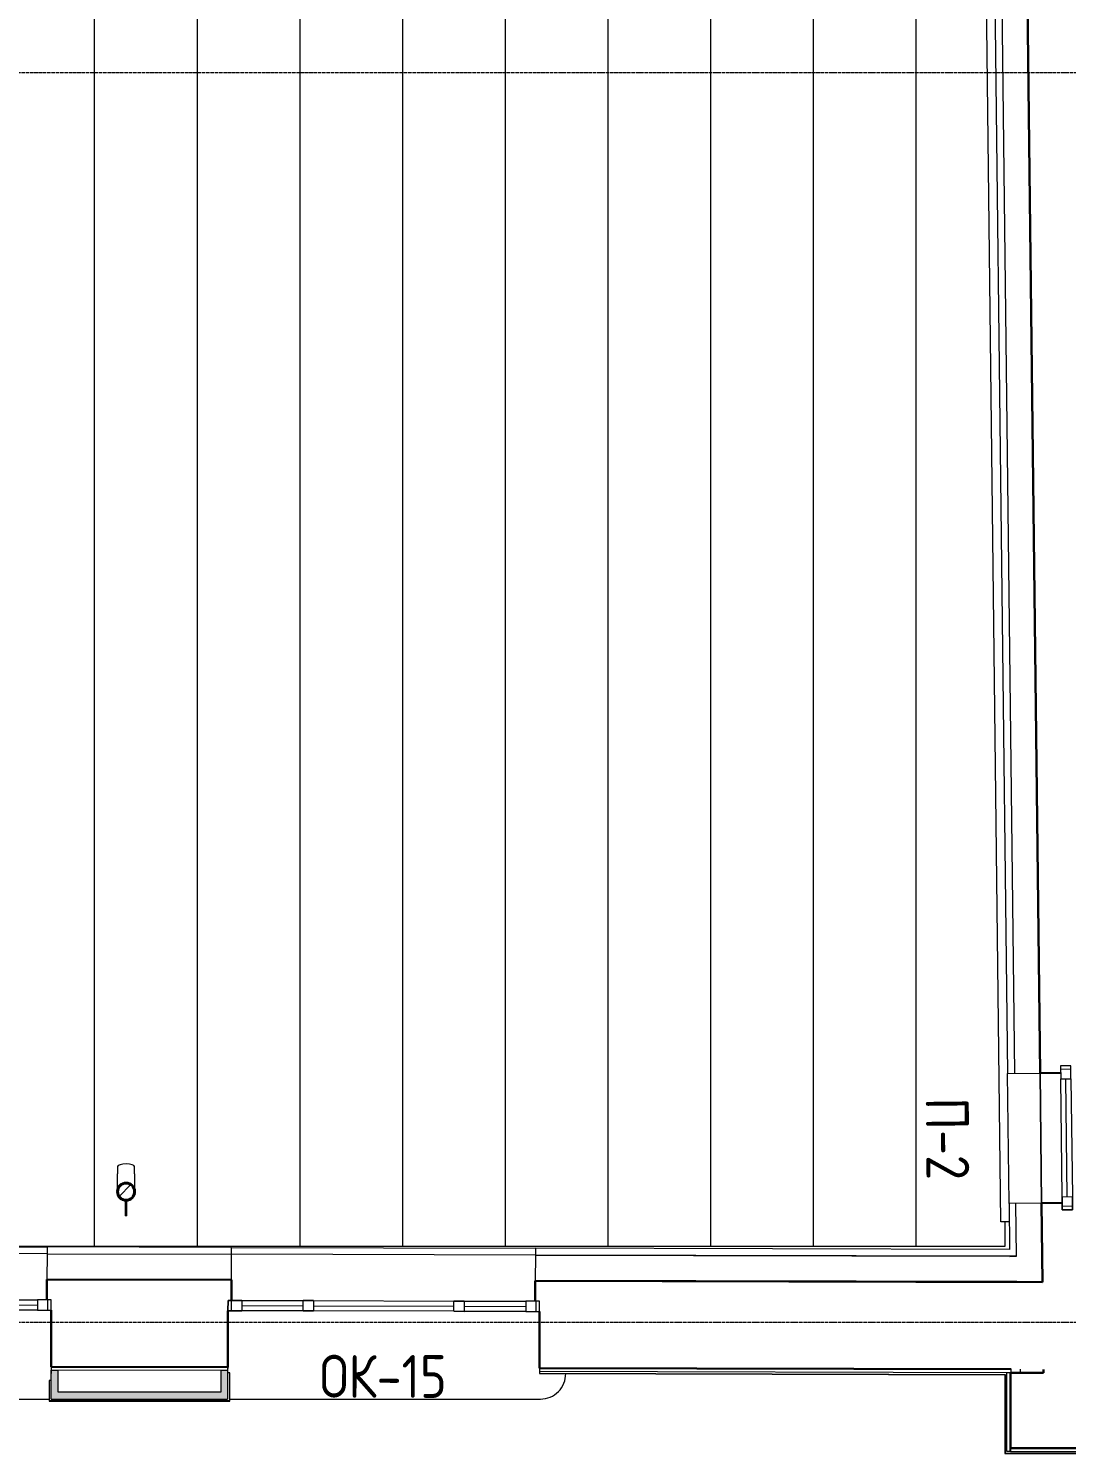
# Model space of a CAD drawing. Header units: millimetres. Extents: x -10178924 to 11692288, y -947381 to 58396.
# Drawn here: x 32170 to 38234, y -164414 to -156091 of the extents above; entities that cross this region are included whole.
import ezdxf

# ---------------------------------------------------------------- set-up
doc = ezdxf.new("R2010")
doc.units = ezdxf.units.MM
doc.linetypes.add('ADSK_Линия сетки', pattern=[25, 20, -2.5, 0, -2.5])
for name, color, linetype, lineweight in [('_ Окна', 7, 'Continuous', 9), ('Крыша', 7, 'Continuous', 9), ('Крыша штриховка', 7, 'Continuous', 9), ('Марки окон', 7, 'Continuous', 20), ('Обобщенные модели', 7, 'Continuous', 18), ('Окна', 7, 'Continuous', 9), ('Оси', 253, 'Continuous', 9), ('Перекрытие', 7, 'Continuous', 18), ('Стены внутренние', 7, 'Continuous', 18), ('Стены наружные', 7, 'Continuous', 18), ('Стены несущие', 7, 'Continuous', 30), ('Стены отделка', 7, 'Continuous', 30), ('Стены штриховка', 7, 'Continuous', 9), ('ШТРИХОВКА', 252, 'Continuous', 15)]:
    doc.layers.add(name, color=color, linetype=linetype, lineweight=lineweight)
doc.styles.add('GOST Common_2', font='GOST_Common.ttf', dxfattribs={"width": 0.9, "height": 250})

# ---------------------------------------------------------------- blocks, each defined once
blk = doc.blocks.new('окна_rehau_однопольное_фрамуга_сверху - 800х2240 _нов_ ОК-3_-4264304-План 2-го этажа')
at = {"layer": '_ Окна', "lineweight": 18}
for p, q in [((-420, 75), (-420, 135)), ((-420, 135), (-344, 135)), ((-344, 135), (-344, 75)), ((344, 135), (344, 75)), ((420, 135), (344, 135)), ((420, 75), (420, 135)), ((-344, 75), (-420, 75)), ((344, 75), (420, 75))]:
    blk.add_line(p, q, dxfattribs=at)
at = {"layer": '_ Окна'}
for p, q in [((-400, 75), (-400, 135)), ((-344, 105), (344, 105)), ((400, 75), (400, 135))]:
    blk.add_line(p, q, dxfattribs=at)
at = {"layer": 'Окна'}
for p, q in [((-420, 135), (-420, 75)), ((-344, 135), (-420, 135)), ((-344, 135), (344, 135)), ((420, 135), (344, 135)), ((420, 75), (420, 135)), ((-420, 75), (-344, 75)), ((344, 75), (-344, 75)), ((344, 75), (420, 75))]:
    blk.add_line(p, q, dxfattribs=at)
blk = doc.blocks.new('окно трехпол с фрамугой - 1800 и 1820х2300_h___нов_ ок15-2116660-План 2-го этажа')
at = {"layer": '_ Окна', "lineweight": 18}
for p, q in [((-910, 75), (-910, 135)), ((-910, 135), (-830, 135)), ((-830, 135), (-830, 75)), ((-470, 75), (-470, 135)), ((-470, 135), (-410, 135)), ((-410, 135), (-410, 75)), ((410, 75), (410, 135)), ((410, 135), (470, 135)), ((470, 135), (470, 75)), ((830, 135), (830, 75)), ((910, 135), (830, 135)), ((910, 75), (910, 135)), ((-830, 75), (-910, 75)), ((-410, 75), (-470, 75)), ((470, 75), (410, 75)), ((830, 75), (910, 75))]:
    blk.add_line(p, q, dxfattribs=at)
at = {"layer": '_ Окна'}
for p, q in [((-890, 75), (-890, 135)), ((-830, 105), (-470, 105)), ((-410, 105), (410, 105)), ((470, 105), (830, 105)), ((890, 75), (890, 135))]:
    blk.add_line(p, q, dxfattribs=at)
at = {"layer": 'Окна'}
for p, q in [((-910, 135), (-910, 75)), ((-830, 135), (-910, 135)), ((-830, 135), (-470, 135)), ((-410, 135), (-470, 135)), ((-410, 135), (410, 135)), ((470, 135), (410, 135)), ((470, 135), (830, 135)), ((910, 135), (830, 135)), ((910, 75), (910, 135)), ((-910, 75), (-830, 75)), ((-470, 75), (-830, 75)), ((-470, 75), (-410, 75)), ((410, 75), (-410, 75)), ((410, 75), (470, 75)), ((830, 75), (470, 75)), ((830, 75), (910, 75))]:
    blk.add_line(p, q, dxfattribs=at)
blk = doc.blocks.new('окно трехпол с фрамугой - 1800 и 1820х2300_h___нов_ ок15-6273869-План 2-го этажа')
at = {"layer": '_ Окна', "lineweight": 18}
for p, q in [((-910, 75), (-910, 135)), ((-910, 135), (-830, 135)), ((-830, 135), (-830, 75)), ((-470, 75), (-470, 135)), ((-470, 135), (-410, 135)), ((-410, 135), (-410, 75)), ((410, 75), (410, 135)), ((410, 135), (470, 135)), ((470, 135), (470, 75)), ((830, 135), (830, 75)), ((910, 135), (830, 135)), ((910, 75), (910, 135)), ((-830, 75), (-910, 75)), ((-410, 75), (-470, 75)), ((470, 75), (410, 75)), ((830, 75), (910, 75))]:
    blk.add_line(p, q, dxfattribs=at)
at = {"layer": '_ Окна'}
for p, q in [((-890, 75), (-890, 135)), ((-830, 105), (-470, 105)), ((-410, 105), (410, 105)), ((470, 105), (830, 105)), ((890, 75), (890, 135))]:
    blk.add_line(p, q, dxfattribs=at)
at = {"layer": 'Окна'}
for p, q in [((-910, 135), (-910, 75)), ((-830, 135), (-910, 135)), ((-830, 135), (-470, 135)), ((-410, 135), (-470, 135)), ((-410, 135), (410, 135)), ((470, 135), (410, 135)), ((470, 135), (830, 135)), ((910, 135), (830, 135)), ((910, 75), (910, 135)), ((-910, 75), (-830, 75)), ((-470, 75), (-830, 75)), ((-470, 75), (-410, 75)), ((410, 75), (-410, 75)), ((410, 75), (470, 75)), ((830, 75), (470, 75)), ((830, 75), (910, 75))]:
    blk.add_line(p, q, dxfattribs=at)
blk = doc.blocks.new('Водосток - Тип 1 _карниз больше 490мм_-5185615-План 2-го этажа')
at = {"layer": 'Обобщенные модели', "lineweight": 9}
h = blk.add_hatch(dxfattribs=at)
h.set_pattern_fill('FP_23', color=256, style=0, pattern_type=2)
h.set_pattern_definition([(45, (-32615.11, -13548.13), (-106.066, 106.066), [])])
h.paths.add_polyline_path([(125, 110), (137.9, 111.7), (153.1, 119.1), (160.4, 124.6), (168.3, 135), (173.3, 147.1), (175, 160), (173.3, 172.9), (168.3, 185), (160.4, 195.4), (150, 203.3), (137.9, 208.3), (125, 210), (112.1, 208.3), (100, 203.3), (89.6, 195.4), (81.7, 185), (76.7, 172.9), (75, 160), (76.7, 147.1), (81.7, 135), (89.6, 124.6), (100, 116.7), (112.1, 111.7)])
at = {"layer": 'Обобщенные модели'}
for p, q in [((75, 306.2), (75, 263.6)), ((175, 263.6), (175, 306.2)), ((120, 109.1), (120, 18.6)), ((130, 18.6), (130, 109.1)), ((130, 18.6), (120, 18.6))]:
    blk.add_line(p, q, dxfattribs=at)
at = {"layer": 'Обобщенные модели', "flags": 128}
for points in [[(75, 173), (75, 174.3), (75, 177), (75, 179.8), (75, 182.9), (75, 186.2), (75, 189.7), (75, 193.4), (75, 197.2), (75, 201.3), (75, 205.5), (75, 209.9), (75, 214.4), (75, 219.1), (75, 224), (75, 229), (75, 234.1), (75, 239.3), (75, 244.6), (75, 250.1), (75, 255.6), (75, 261.3), (75, 263.6)], [(175, 263.6), (175, 258), (175, 252.4), (175, 246.9), (175, 241.5), (175, 236.2), (175, 231.1), (175, 226), (175, 221.1), (175, 216.4), (175, 211.8), (175, 207.3), (175, 203), (175, 198.9), (175, 194.9), (175, 191.2), (175, 187.6), (175, 184.3), (175, 181.1), (175, 178.1), (175, 175.4), (175, 173)]]:
    blk.add_lwpolyline(points, dxfattribs=at)
at = {"layer": 'Обобщенные модели'}
for radius, start, end in [(52, 90, 270), (50, 167.14286, 168.99639), (50, 139.417, 143.79922), (50, 113.30594, 115.71429), (52, 270, 90), (50, 64.28571, 66.69406), (50, 36.20078, 40.583), (50, 11.00361, 12.85714), (50, 191.00361, 192.85714), (50, 216.20078, 220.583), (50, 244.28571, 246.69406), (50, 293.30594, 295.71429), (50, 319.417, 323.79922), (50, 347.14286, 348.99639)]:
    blk.add_arc((125, 160), radius, start, end, dxfattribs=at)
at = {"layer": 'Обобщенные модели', "lineweight": 40}
for start, end in [(90, 270), (270, 90)]:
    blk.add_arc((125, 160), 50, start, end, dxfattribs=at)
at = {"layer": 'Обобщенные модели'}
for start_param, end_param in [(4.712389, 6.283185), (3.141593, 4.712389)]:
    blk.add_ellipse((125, 306.2), major_axis=(-50, 0), ratio=0.309017, start_param=start_param, end_param=end_param, dxfattribs=at)
blk = doc.blocks.new('2 этаж')
at = {"layer": 'Крыша штриховка'}
h = blk.add_hatch(dxfattribs=at)
h.set_pattern_fill('FP_9', color=256, style=0, pattern_type=2)
h.set_pattern_definition([(270, (156.05, -140285.14), (600, 4e-14), [])])
h.paths.add_polyline_path([(32637.4, -109697), (37875, -109697), (37875, -109554), (37850.1, -109554.3), (37764.2, -102214.5), (37764.2, -102164.5), (37875, -102164.5), (37875, -102144.5), (31397.7, -102144.5), (31445.7, -102180.3), (30008.9, -104106.9), (30109.6, -104106.9), (30088.8, -104166.9), (29964.2, -104166.9), (29183.2, -105212.6), (29184.3, -105213.8), (25018.3, -109681.3), (30949.6, -109697), (32278.4, -109697)])
h.paths.add_polyline_path([(10875, -109684.1), (10875, -109684), (10840.5, -109684)])
h.paths.add_polyline_path([(23415, -109677.1), (23395.6, -109649), (23403.5, -109649), (19368.4, -105320.4), (19370.1, -105319.1), (19368.4, -105320.1), (19287.9, -105194.2), (18889.8, -105194.2), (18418.2, -103833.5), (17401.1, -102242.2), (17554, -102144.5), (10815, -102144.5), (10815, -102203.3), (10925, -102203.3), (10925, -109623.3), (10875, -109623.3), (10875, -109644.1), (23215.4, -109676.6)])
h.paths.add_polyline_path([(32737.6, -109519.1), (32735.1, -109519.1), (32734.6, -109428.4), (32717.5, -109424.5), (32698.9, -109408.9), (32689.4, -109388.8), (32690.1, -109231.5), (32693.1, -109226.6), (32696.8, -109223.8), (32708, -109219.9), (32723, -109217.1), (32740.1, -109216.1), (32765.1, -109218.2), (32778.4, -109221.8), (32786, -109225.8), (32788.4, -109227.5), (32790.1, -109231.5), (32790.1, -109390.7), (32779.2, -109411.4), (32760.8, -109425), (32745.1, -109429.7), (32744.4, -109519.1), (32738.8, -109519.1)])
h.paths.add_polyline_path([(15975, -109519.1), (15970, -109519.1), (15969.4, -109428.4), (15952.4, -109424.5), (15933.7, -109408.9), (15924.3, -109388.8), (15925, -109231.5), (15928, -109226.6), (15931.7, -109223.8), (15942.9, -109219.9), (15957.9, -109217.1), (15975, -109216.1), (16000, -109218.2), (16013.3, -109221.8), (16020.9, -109225.8), (16023.3, -109227.5), (16025, -109231.5), (16025, -109390.7), (16014.1, -109411.4), (15995.7, -109425), (15980, -109429.7), (15979.3, -109519.1), (15976.3, -109519.1)])
at = {"layer": 'Стены внутренние'}
for points in [[(32302.4, -110549.8), (32342.4, -110549.8), (32342.4, -110422.4), (32302.4, -110422.4)], [(33333.4, -110589.8), (33333.4, -110422.4), (33293.4, -110422.4), (33293.4, -110589.8)], [(32637.4, -110589.8), (33293.4, -110589.8), (33293.4, -110549.8), (32302.4, -110549.8), (32302.4, -110589.8)]]:
    blk.add_hatch(color=256, dxfattribs=at).paths.add_polyline_path(points)
at = {"layer": 'Крыша'}
for p, q in [((37875, -109697), (37875, -109554)), ((30949.6, -109697), (37875, -109697))]:
    blk.add_line(p, q, dxfattribs=at)
at = {"layer": 'Оси', "color": 252, "linetype": 'ADSK_Линия сетки'}
for p, q in [((-10114.7, -102840.8), (56004.9, -102840.8)), ((-10114.7, -110140.8), (56004.9, -110140.8))]:
    blk.add_line(p, q, dxfattribs=at)
at = {"layer": 'Перекрытие'}
for p, q in [((35155.1, -110194.1), (35155.1, -110077.8)), ((33335.1, -110191.7), (33335.1, -110409.9)), ((37965, -110435.2), (37965, -110415.4)), ((27704.4, -110589), (32290.4, -110589)), ((33345.4, -110589), (35161, -110589))]:
    blk.add_line(p, q, dxfattribs=at)
blk.add_arc((35161, -110441.3), 147.7, 270, 0.34263, dxfattribs=at)
at = {"layer": 'Стены внутренние'}
blk.add_line((38088.8, -109445.2), (38079.9, -108685.2), dxfattribs=at)
at = {"layer": 'Стены наружные'}
for p, q in [((37850.1, -109554.3), (37764.2, -102264.5)), ((37898.8, -109447.4), (37889.9, -108687.4)), ((38079.9, -108685.2), (38088.8, -109445.2)), ((37900.1, -109553.7), (37850.1, -109554.3)), ((32278.3, -109740.5), (30503.3, -109735.8)), ((30503.4, -109695.8), (32278.4, -109700.5)), ((35131.3, -109748), (33356.3, -109743.3)), ((33356.4, -109703.3), (35131.4, -109708))]:
    blk.add_line(p, q, dxfattribs=at)
at = {"layer": 'Стены несущие'}
for p, q in [((38006.2, -102434.5), (38079.9, -108685.2)), ((38079.9, -108685.2), (38199.9, -108683.8)), ((38199.4, -108642.8), (38199.4, -108643.8)), ((38208.8, -109443.7), (38088.8, -109445.2)), ((38088.8, -109445.2), (38094.3, -109905.8)), ((32277.9, -109890.5), (32277.6, -110010.5)), ((32280.9, -109890.5), (32277.9, -109890.5)), ((33355.9, -109893.3), (32280.9, -109890.5)), ((32280.9, -109890.5), (33350.9, -109893.3)), ((33355.6, -110013.3), (33355.9, -109893.3)), ((35130.9, -109898), (35130.6, -110018)), ((38094.3, -109905.8), (35130.9, -109898)), ((35130.9, -109898), (37944.2, -109905.4)), ((32302.5, -110070.5), (32301.6, -110400.5)), ((33334.6, -110403.2), (33335.4, -110073.2)), ((35155.4, -110078), (35154.6, -110408)), ((32301.6, -110400.5), (33334.6, -110403.2)), ((33334.6, -110403.2), (32301.6, -110400.5)), ((35154.6, -110408), (35154.6, -110408)), ((37910, -110415.3), (35154.6, -110408)), ((38100.5, -110435.2), (37907.1, -110435.2)), ((37907.1, -110435.2), (37907.1, -110875.2)), ((38100.3, -110415.8), (38100.5, -110435.2)), ((37907.1, -110875.2), (38814.6, -110875.2))]:
    blk.add_line(p, q, dxfattribs=at)
at = {"layer": 'Стены отделка', "lineweight": 9}
for p, q in [((37814.2, -102264.5), (37889.9, -108687.4)), ((38079.9, -108685.2), (38006.2, -102434.5)), ((37889.9, -108687.4), (38079.9, -108685.2)), ((37929.9, -108686), (37929.9, -108687)), ((38088.8, -109445.2), (37898.8, -109447.4)), ((37898.8, -109447.4), (37902, -109715.3)), ((38094.3, -109905.8), (38088.8, -109445.2)), ((32278.3, -109740.5), (32277.9, -109890.5)), ((32278.4, -109700.5), (32278.3, -109740.5)), ((32278.3, -109740.5), (33356.3, -109743.3)), ((32281.4, -109700.5), (32278.4, -109700.5)), ((33351.4, -109703.3), (32281.4, -109700.5)), ((33351.3, -109743.3), (33356.3, -109743.3)), ((33356.4, -109703.3), (33351.4, -109703.3)), ((33355.9, -109893.3), (33356.3, -109743.3)), ((33356.3, -109743.3), (33356.4, -109703.3)), ((35131.3, -109748), (35130.9, -109898)), ((35131.4, -109708), (35131.3, -109748)), ((35131.3, -109748), (37902.5, -109755.3)), ((37942.5, -109755.4), (35131.3, -109748)), ((37902, -109715.3), (35131.4, -109708)), ((37902.5, -109755.3), (37902.5, -109755.8)), ((37902.5, -109755.8), (37942.5, -109755.4)), ((32277.9, -109890.5), (32280.9, -109890.5)), ((33350.9, -109893.3), (33355.9, -109893.3)), ((37944.2, -109905.4), (38094.3, -109905.8)), ((32301.6, -110400.5), (32301.4, -110480.5)), ((32302.4, -110420.5), (32301.5, -110420.5)), ((33334.5, -110423.2), (32302.4, -110420.5)), ((32302.4, -110589.8), (32302.4, -110420.5)), ((32342.4, -110422.4), (32302.4, -110422.4)), ((32342.4, -110549.8), (32342.4, -110422.4)), ((33293.4, -110422.4), (33293.4, -110549.8)), ((33333.4, -110422.4), (33293.4, -110422.4)), ((33333.4, -110422.4), (33333.4, -110589.8)), ((33334.5, -110435.2), (33334.6, -110403.2)), ((33345.4, -110435.3), (33334.5, -110435.2)), ((33345.4, -110599.8), (33345.4, -110435.3)), ((35154.6, -110408), (35154.5, -110440)), ((37909.9, -110435.3), (35154.5, -110428)), ((35154.5, -110440), (37872.9, -110447.2)), ((37884.9, -110895.2), (37884.9, -110435.2)), ((37904.9, -110435.3), (37884.9, -110435.3)), ((37904.9, -110895.2), (37904.9, -110435.3)), ((37909.9, -110435.3), (37910, -110415.3)), ((32290.4, -110480.5), (32290.4, -110599.8)), ((32301.4, -110480.5), (32290.4, -110480.5)), ((37872.9, -110447.2), (37872.9, -110905.2)), ((32292.4, -110601.8), (33343.4, -110601.8)), ((32302.4, -110589.8), (33333.4, -110589.8)), ((33293.4, -110549.8), (32342.4, -110549.8)), ((37874.9, -110907.2), (38814.6, -110907.2)), ((37907.1, -110895.2), (37884.9, -110895.2)), ((37907.1, -110875.2), (37907.1, -110895.2))]:
    blk.add_line(p, q, dxfattribs=at)
at = {"layer": 'Стены штриховка'}
for p, q in [((37856.2, -102434.5), (37929.9, -108686)), ((37942.5, -109755.4), (37938.8, -109446.9)), ((33343.4, -110435.3), (33343.4, -110601.8)), ((35154.5, -110438), (37874.9, -110445.2)), ((32292.4, -110601.8), (32292.4, -110480.5)), ((37874.9, -110445.2), (37874.9, -110907.2)), ((33345.4, -110599.8), (32290.4, -110599.8)), ((32290.4, -110599.8), (32290.4, -110601.8)), ((32290.4, -110601.8), (32292.4, -110601.8)), ((33343.4, -110601.8), (33345.4, -110601.8)), ((33345.4, -110601.8), (33345.4, -110599.8)), ((37872.9, -110905.2), (38814.6, -110905.2)), ((37872.9, -110905.2), (37872.9, -110907.2)), ((37872.9, -110907.2), (37874.9, -110907.2)), ((37907.1, -110895.2), (38814.6, -110895.2))]:
    blk.add_line(p, q, dxfattribs=at)
at = {"layer": 'Обобщенные модели'}
blk.add_blockref('Водосток - Тип 1 _карниз больше 490мм_-5185615-План 2-го этажа', (32615.1, -109537.7), dxfattribs=at)
at = {"layer": 'Окна'}
for name, p, rotation in [('окна_rehau_однопольное_фрамуга_сверху - 800х2240 _нов_ ОК-3_-4264304-План 2-го этажа', (38339.3, -109062.2), 90.67495738229924), ('окно трехпол с фрамугой - 1800 и 1820х2300_h___нов_ ок15-2116660-План 2-го этажа', (31392.3, -110143.1), 359.8491625167525), ('окно трехпол с фрамугой - 1800 и 1820х2300_h___нов_ ок15-6273869-План 2-го этажа', (34245.2, -110150.6), 359.8491625167525)]:
    blk.add_blockref(name, p, dxfattribs=dict(at, rotation=rotation))
at = {"layer": 'Марки окон', "lineweight": 9, "char_height": 250, "attachment_point": 5, "line_spacing_factor": 1.022766, "style": 'GOST Common_2'}
for s, insert, width, rotation in [('\\pxqc,t1.8,3.6,5.4,7.2,9,10.8,12.6,14.4,16.2,18,19.8,21.6,23.4,25.2,27,28.8,30.6,32.4,34.2,36,37.8,39.6,41.4,43.2,45,46.8,48.6,50.4,52.2,54,55.8,57.6;{П-2}', (37538.7, -109068.5), 505.8, 270.67496), ('\\pxqc,t1.8,3.6,5.4,7.2,9,10.8,12.6,14.4,16.2,18,19.8,21.6,23.4,25.2,27,28.8,30.6,32.4,34.2,36,37.8,39.6,41.4,43.2,45,46.8,48.6,50.4,52.2,54,55.8,57.6;{ОК-15}', (34242.4, -110456.9), 797.4, 359.84916)]:
    blk.add_mtext(s, dxfattribs=dict(at, insert=insert, width=width, rotation=rotation))

msp = doc.modelspace()

# ---------------------------------------------------------------- block references
at = {"layer": 'ШТРИХОВКА'}
msp.add_blockref('2 этаж', (0, -53506.6), dxfattribs=at)

doc.saveas('drawing.dxf')
